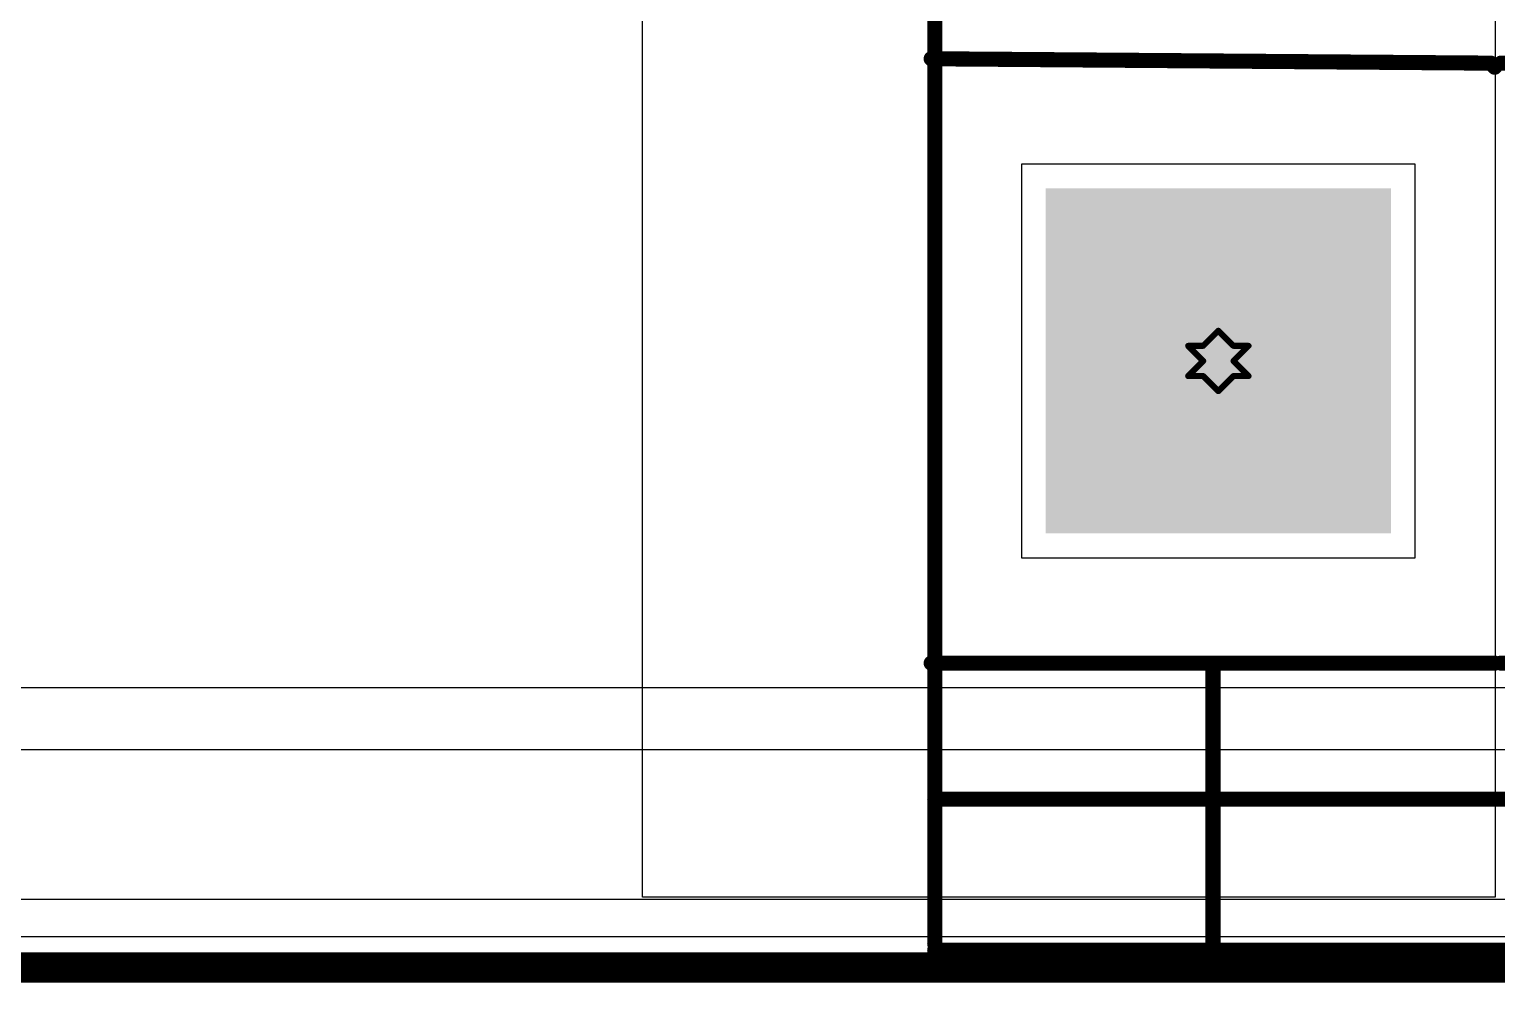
# Model space of a CAD drawing. Header units: inches. Extents: x -4 to 5258, y -4 to 5281.
# Drawn here: x 78.42 to 90.75, y -4.12 to 3.9 of the extents above; entities that cross this region are included whole.
import ezdxf

# ---------------------------------------------------------------- set-up
doc = ezdxf.new("R2010")
doc.units = ezdxf.units.IN
for name, color, linetype in [('Board Outline', 216, 'Continuous'), ('Bottom Layer', 5, 'Continuous'), ('Bottom Solder', 6, 'Continuous'), ('Drill Drawing', 1, 'Continuous'), ('Layer 1', 16, 'Continuous'), ('Layer 2', 76, 'Continuous'), ('Multi-Layer', 9, 'Continuous'), ('Pad Holes', 156, 'Continuous'), ('Top Layer', 1, 'Continuous'), ('Top Overlay', 2, 'Continuous'), ('Top Solder', 216, 'Continuous')]:
    doc.layers.add(name, color=color, linetype=linetype)

# ---------------------------------------------------------------- blocks, each defined once
blk = doc.blocks.new('DB128L_5_08_4P_GN_S_208')
at = {"layer": 'Bottom Layer'}
blk.add_hatch(color=5, dxfattribs=at).paths.add_polyline_path([(-9.02, 1.4), (-6.22, 1.4), (-6.22, -1.4), (-9.02, -1.4)])
at = {"layer": 'Bottom Solder'}
blk.add_hatch(color=6, dxfattribs=at).paths.add_polyline_path([(-9.07, 1.45), (-6.17, 1.45), (-6.17, -1.45), (-9.07, -1.45)])
at = {"layer": 'Layer 1'}
blk.add_hatch(color=16, dxfattribs=at).paths.add_polyline_path([(-9.02, 1.4), (-6.22, 1.4), (-6.22, -1.4), (-9.02, -1.4)])
at = {"layer": 'Layer 2'}
blk.add_hatch(color=76, dxfattribs=at).paths.add_polyline_path([(-9.02, 1.4), (-6.22, 1.4), (-6.22, -1.4), (-9.02, -1.4)])
at = {"layer": 'Multi-Layer'}
blk.add_hatch(color=9, dxfattribs=at).paths.add_polyline_path([(-9.02, 1.4), (-6.22, 1.4), (-6.22, -1.4), (-9.02, -1.4)])
at = {"layer": 'Pad Holes'}
h = blk.add_hatch(color=7, dxfattribs=at)
edge = h.paths.add_edge_path()
edge.add_arc((-7.657, 0), 0.75, 90, 270)
edge.add_line((-7.657, -0.75), (-7.583, -0.75))
edge.add_arc((-7.583, 0), 0.75, 270, 450)
edge.add_line((-7.583, 0.75), (-7.657, 0.75))
at = {"layer": 'Top Layer'}
blk.add_hatch(color=1, dxfattribs=at).paths.add_polyline_path([(-9.02, 1.4), (-6.22, 1.4), (-6.22, -1.4), (-9.02, -1.4)])
at = {"layer": 'Top Solder'}
blk.add_hatch(color=216, dxfattribs=at).paths.add_polyline_path([(-9.07, 1.45), (-6.17, 1.45), (-6.17, -1.45), (-9.07, -1.45)])
at = {"layer": 'Top Overlay'}
for points in [[(-10.003, -4.9, 0.127, 0.127, 0), (-10.003, 5.1, 0.127, 0.127, 0)], [(-10.033, 2.54, 0.127, 0.127, 0), (-5.331, 2.503, 0.127, 0.127, 0)], [(-5.331, 2.503, 0.127, 0.127, 0), (-5.297, 2.469, 0.127, 0.127, 0)], [(-5.244, 2.503, 0.127, 0.127, 0), (4.702, 2.503, 0.127, 0.127, 0)], [(-10.033, -2.54, 0.127, 0.127, 0), (-5.297, -2.54, 0.127, 0.127, 0)], [(-7.665, -4.908, 0.127, 0.127, 0), (-7.665, -2.54, 0.127, 0.127, 0)], [(-5.244, -2.54, 0.127, 0.127, 0), (4.736, -2.54, 0.127, 0.127, 0)], [(-10.003, -3.683, 0.127, 0.127, 0), (0.18, -3.683, 0.127, 0.127, 0)], [(-10.003, -4.953, 0.127, 0.127, 0), (0.355, -4.953, 0.127, 0.127, 0)]]:
    blk.add_lwpolyline(points, format="xyseb", dxfattribs=at)
for points in [[(-10.065, 2.54, 0.0635, 0.0635, 1), (-10.001, 2.54, 0.0635, 0.0635, 1)], [(-5.363, 2.503, 0.0635, 0.0635, 1), (-5.299, 2.503, 0.0635, 0.0635, 1)], [(-5.363, 2.503, 0.0635, 0.0635, 1), (-5.299, 2.503, 0.0635, 0.0635, 1)], [(-5.329, 2.469, 0.0635, 0.0635, 1), (-5.265, 2.469, 0.0635, 0.0635, 1)], [(-5.276, 2.503, 0.0635, 0.0635, 1), (-5.212, 2.503, 0.0635, 0.0635, 1)], [(-10.065, -2.54, 0.0635, 0.0635, 1), (-10.001, -2.54, 0.0635, 0.0635, 1)], [(-7.697, -2.54, 0.0635, 0.0635, 1), (-7.633, -2.54, 0.0635, 0.0635, 1)], [(-5.329, -2.54, 0.0635, 0.0635, 1), (-5.265, -2.54, 0.0635, 0.0635, 1)], [(-5.276, -2.54, 0.0635, 0.0635, 1), (-5.212, -2.54, 0.0635, 0.0635, 1)], [(-10.035, -3.683, 0.0635, 0.0635, 1), (-9.971, -3.683, 0.0635, 0.0635, 1)], [(-10.035, -4.9, 0.0635, 0.0635, 1), (-9.971, -4.9, 0.0635, 0.0635, 1)], [(-10.035, -4.953, 0.0635, 0.0635, 1), (-9.971, -4.953, 0.0635, 0.0635, 1)], [(-7.697, -4.908, 0.0635, 0.0635, 1), (-7.633, -4.908, 0.0635, 0.0635, 1)]]:
    blk.add_lwpolyline(points, format="xyseb", close=True, dxfattribs=at)

msp = doc.modelspace()

# ---------------------------------------------------------------- linework, layer by layer
at = {"layer": 'Board Outline'}
msp.add_lwpolyline([(-4.009, -3.991, 0.254, 0.254, 0), (145.991, -3.991, 0.254, 0.254, 0)], format="xyseb", dxfattribs=at)
at = {"layer": 'Bottom Layer'}
for p, q in [((90.067, 2.762), (86.759, 2.762)), ((86.759, 2.762), (86.759, -0.546)), ((90.067, -0.546), (90.067, 2.762)), ((86.759, -0.546), (90.067, -0.546)), ((138.418, -3.42), (50.123, -3.42))]:
    msp.add_line(p, q, dxfattribs=at)
at = {"layer": 'Drill Drawing'}
for points in [[(88.286, 1.235, 0.0508, 0.0508, 0), (88.413, 1.362, 0.0508, 0.0508, 0)], [(88.413, 1.362, 0.0508, 0.0508, 0), (88.54, 1.235, 0.0508, 0.0508, 0)], [(88.159, 1.235, 0.0508, 0.0508, 0), (88.286, 1.108, 0.0508, 0.0508, 0)], [(88.159, 1.235, 0.0508, 0.0508, 0), (88.286, 1.235, 0.0508, 0.0508, 0)], [(88.54, 1.235, 0.0508, 0.0508, 0), (88.667, 1.235, 0.0508, 0.0508, 0)], [(88.54, 1.108, 0.0508, 0.0508, 0), (88.667, 1.235, 0.0508, 0.0508, 0)], [(88.159, 0.981, 0.0508, 0.0508, 0), (88.286, 1.108, 0.0508, 0.0508, 0)], [(88.54, 1.108, 0.0508, 0.0508, 0), (88.667, 0.981, 0.0508, 0.0508, 0)], [(88.159, 0.981, 0.0508, 0.0508, 0), (88.286, 0.981, 0.0508, 0.0508, 0)], [(88.286, 0.981, 0.0508, 0.0508, 0), (88.413, 0.854, 0.0508, 0.0508, 0)], [(88.413, 0.854, 0.0508, 0.0508, 0), (88.54, 0.981, 0.0508, 0.0508, 0)], [(88.54, 0.981, 0.0508, 0.0508, 0), (88.667, 0.981, 0.0508, 0.0508, 0)]]:
    msp.add_lwpolyline(points, format="xyseb", dxfattribs=at)
for points in [[(88.401, 1.362, 0.0254, 0.0254, 1), (88.426, 1.362, 0.0254, 0.0254, 1)], [(88.401, 1.362, 0.0254, 0.0254, 1), (88.426, 1.362, 0.0254, 0.0254, 1)], [(88.147, 1.235, 0.0254, 0.0254, 1), (88.172, 1.235, 0.0254, 0.0254, 1)], [(88.147, 1.235, 0.0254, 0.0254, 1), (88.172, 1.235, 0.0254, 0.0254, 1)], [(88.274, 1.235, 0.0254, 0.0254, 1), (88.299, 1.235, 0.0254, 0.0254, 1)], [(88.274, 1.235, 0.0254, 0.0254, 1), (88.299, 1.235, 0.0254, 0.0254, 1)], [(88.528, 1.235, 0.0254, 0.0254, 1), (88.553, 1.235, 0.0254, 0.0254, 1)], [(88.528, 1.235, 0.0254, 0.0254, 1), (88.553, 1.235, 0.0254, 0.0254, 1)], [(88.655, 1.235, 0.0254, 0.0254, 1), (88.68, 1.235, 0.0254, 0.0254, 1)], [(88.655, 1.235, 0.0254, 0.0254, 1), (88.68, 1.235, 0.0254, 0.0254, 1)], [(88.274, 1.108, 0.0254, 0.0254, 1), (88.299, 1.108, 0.0254, 0.0254, 1)], [(88.274, 1.108, 0.0254, 0.0254, 1), (88.299, 1.108, 0.0254, 0.0254, 1)], [(88.528, 1.108, 0.0254, 0.0254, 1), (88.553, 1.108, 0.0254, 0.0254, 1)], [(88.528, 1.108, 0.0254, 0.0254, 1), (88.553, 1.108, 0.0254, 0.0254, 1)], [(88.147, 0.981, 0.0254, 0.0254, 1), (88.172, 0.981, 0.0254, 0.0254, 1)], [(88.147, 0.981, 0.0254, 0.0254, 1), (88.172, 0.981, 0.0254, 0.0254, 1)], [(88.274, 0.981, 0.0254, 0.0254, 1), (88.299, 0.981, 0.0254, 0.0254, 1)], [(88.274, 0.981, 0.0254, 0.0254, 1), (88.299, 0.981, 0.0254, 0.0254, 1)], [(88.528, 0.981, 0.0254, 0.0254, 1), (88.553, 0.981, 0.0254, 0.0254, 1)], [(88.528, 0.981, 0.0254, 0.0254, 1), (88.553, 0.981, 0.0254, 0.0254, 1)], [(88.655, 0.981, 0.0254, 0.0254, 1), (88.68, 0.981, 0.0254, 0.0254, 1)], [(88.655, 0.981, 0.0254, 0.0254, 1), (88.68, 0.981, 0.0254, 0.0254, 1)], [(88.401, 0.854, 0.0254, 0.0254, 1), (88.426, 0.854, 0.0254, 0.0254, 1)], [(88.401, 0.854, 0.0254, 0.0254, 1), (88.426, 0.854, 0.0254, 0.0254, 1)]]:
    msp.add_lwpolyline(points, format="xyseb", close=True, dxfattribs=at)
at = {"layer": 'Layer 1'}
for p, q in [((90.067, 2.762), (86.759, 2.762)), ((86.759, 2.762), (86.759, -0.546)), ((90.067, -0.546), (90.067, 2.762)), ((86.759, -0.546), (90.067, -0.546)), ((136.239, -1.639), (5.517, -1.639)), ((4.999, -2.157), (136.757, -2.157)), ((145.732, -3.732), (-3.75, -3.732))]:
    msp.add_line(p, q, dxfattribs=at)
at = {"layer": 'Layer 2'}
for p, q in [((83.575, -3.398), (83.575, 11.051)), ((90.74, 4.775), (90.74, -3.398)), ((90.74, -3.398), (83.575, -3.398))]:
    msp.add_line(p, q, dxfattribs=at)
at = {"layer": 'Top Layer'}
for p, q in [((83.575, -3.398), (83.575, 5.983)), ((90.74, 4.775), (90.74, -3.398)), ((90.74, -3.398), (83.575, -3.398))]:
    msp.add_line(p, q, dxfattribs=at)

# ---------------------------------------------------------------- block references
msp.add_blockref('DB128L_5_08_4P_GN_S_208', (96.033, 1.108))

doc.saveas('drawing.dxf')
